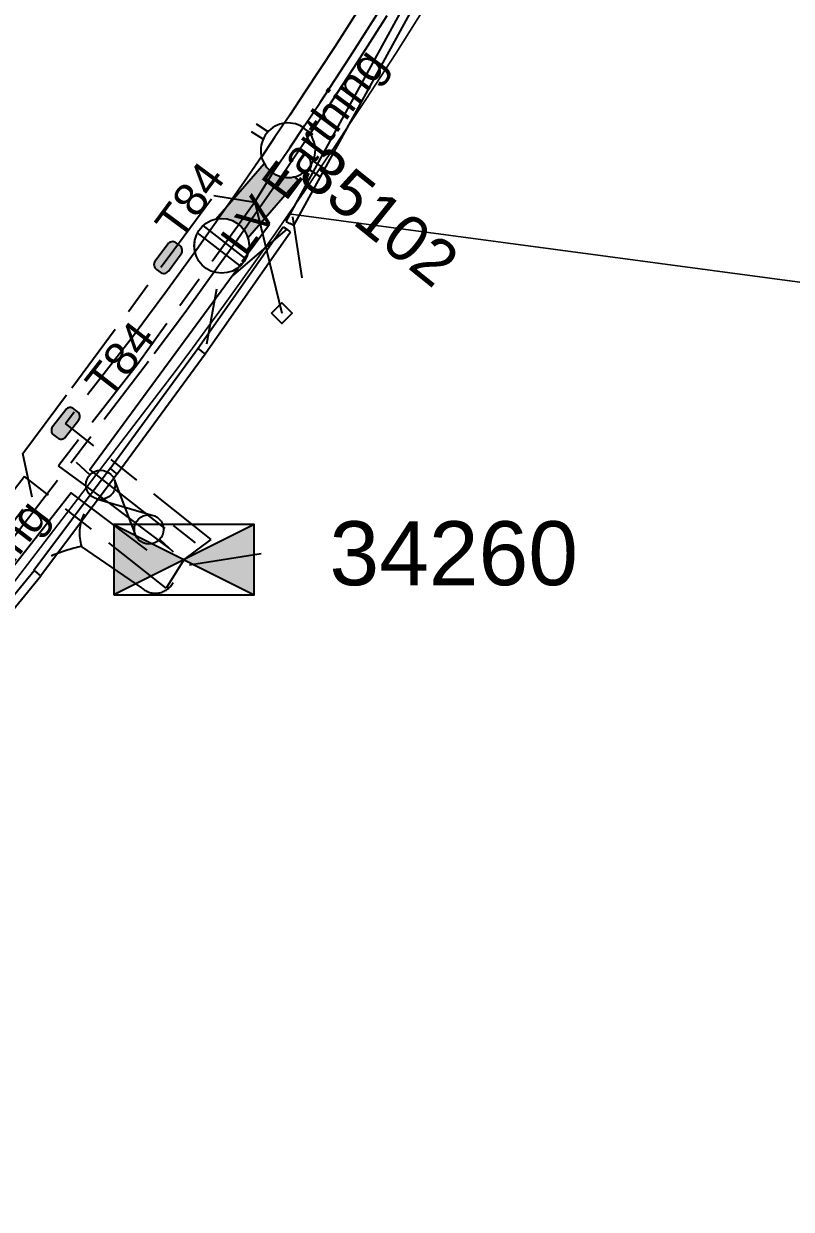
# Model space of a CAD drawing. Header units: metres. Extents: x 302931 to 308644, y 6253878 to 6257414.
# Drawn here: x 307229.8 to 307271.8, y 6254890.5 to 6254955.3 of the extents above; entities that cross this region are included whole.
import ezdxf
from ezdxf.enums import TextEntityAlignment as Align

# ---------------------------------------------------------------- set-up
doc = ezdxf.new("R2010")
doc.units = ezdxf.units.M
doc.linetypes.add('Cable Exist UG', pattern=[8.2, 4, -1.2, 1.8, -1.2])
doc.layers.get('0').update_dxf_attribs({"color": 6})
doc.layers.add('Cadastre Land Parcels_SP_EXT', color=9, linetype='Continuous', lineweight=5)
doc.layers.add('Cadastre Roads_SP_EXT', color=9, linetype='Continuous', lineweight=5)
for name, color, linetype in [('Duct_SP_EXT', 7, 'Continuous'), ('Equip_HV_EXT', 7, 'Continuous'), ('Equip_LV_EXT', 7, 'Continuous'), ('Mains_HV_EXT', 7, 'Continuous'), ('Mains_LV_EXT', 7, 'Continuous'), ('Mains_SL_EXT', 7, 'Continuous'), ('Services_SP_EXT', 7, 'Continuous'), ('Sub_SP_EXT', 7, 'Continuous'), ('SupportsUG_SP_LV_EXT', 7, 'Continuous'), ('Trench_SP_EXT', 7, 'Continuous')]:
    doc.layers.add(name, color=color, linetype=linetype)
doc.styles.add('iecARIAL', font='arial.ttf', dxfattribs={"height": 2})
doc.styles.get("Standard").update_dxf_attribs({"font": 'arial.ttf'})
doc.linetypes.add('Cable E UG', pattern='A,6,-0.5,["E",Standard,S=1.7,R=0,X=0.5,Y=-1],-2.9', length=9.4)

# ---------------------------------------------------------------- blocks, each defined once
blk = doc.blocks.new('SUB_PADMOUNT_EXT')
for points in [[(0, 0), (-3.84, 1.92), (-3.84, -1.92)], [(0, 0), (3.84, 1.92), (3.84, -1.92)]]:
    blk.add_hatch(color=256).paths.add_polyline_path(points)
for p, q in [((3.84, 1.92), (-3.84, -1.92)), ((-3.84, 1.92), (3.84, -1.92))]:
    blk.add_line(p, q)
blk.add_lwpolyline([(-3.84, -1.92), (3.84, -1.92), (3.84, 1.92), (-3.84, 1.92)], close=True)
for tag, height, flags, p in [('ASSET_NUM', 3.5, 8, (2, 2)), ('STREET_CODE', 0.2, 9, (1.5, 0)), ('OPERATING_VOLTAGE', 0.2, 9, (1.5, -0.6)), ('CONSTRUCTED_VOLTAGE', 0.2, 9, (1.5, -0.2)), ('NO_PHASES', 0.2, 9, (1.5, -0.4)), ('ORIENTATION', 0.2, 9, (1.5, -0.8)), ('OWNED_BY', 0.2, 9, (1.5, -1)), ('OPERATED_BY', 0.2, 9, (1.5, -1.2)), ('SECONDARY_VOLTAGE', 0.2, 9, (1.5, -1.6)), ('STATE', 0.2, 9, (1.5, -1.8)), ('MAINTAINED_BY', 0.2, 9, (1.5, -1.4)), ('PARENT', 0.2, 9, (1.5, -2)), ('SUBSTATION_TYPE', 0.2, 9, (1.5, -2.2)), ('USAGE', 0.2, 9, (1.5, -2.4)), ('LEGEND', 0.2, 9, (1.5, -2.6)), ('STREETNAME', 0.2, 9, (1.5, -3)), ('SUBURB', 0.2, 9, (1.5, -3.2)), ('LOCATION', 0.2, 9, (1.5, -2.8)), ('Z', 0.2, 1, (1.5, -3.6)), ('NOTES', 0.2, 9, (1.5, -3.4))]:
    blk.add_attdef(tag, text='', height=height, dxfattribs=dict(flags=flags)).set_placement(p, align=Align.MIDDLE_LEFT)
blk = doc.blocks.new('PILLAR_EXT')
blk.add_hatch(color=256).paths.add_polyline_path([(-2.475, 0.99), (-2.475, -0.99), (2.475, -0.99), (2.475, 0.99)])
blk.add_lwpolyline([(-2.475, -0.99), (2.475, -0.99), (2.475, 0.99), (-2.475, 0.99)], close=True)
at = {"style": 'iecARIAL', "flags": 8}
blk.add_attdef('ASSET_NUM', (1.5, 3.5), '', height=2.5, dxfattribs=at)
for tag, p, flags in [('OWNED_BY', (0, -0.2), 9), ('STATE', (0, -0.4), 9), ('SUPPORT_TYPE', (0, -0.6), 9), ('USAGE', (0, -0.8), 9), ('LEGEND', (0, -1), 9), ('LOCATION', (0, -1.2), 9), ('NOTES', (0, -1.4), 9), ('STREETNAME', (0, -1.8), 9), ('SUBURB', (0, -2), 1), ('PARENT', (0, -1.6), 9)]:
    blk.add_attdef(tag, p, '', height=0.2, dxfattribs=dict(flags=flags))
blk = doc.blocks.new('CCP_EXT')
at = {"flags": 9}
for tag, p in [('OWNED_BY', (0, -1)), ('USAGE', (0, -1.2)), ('STATE', (0, -1.8)), ('LEGEND', (0, -1.4)), ('LIFE_SUPPORT', (0, -1.6)), ('NOTES', (0, -2))]:
    blk.add_attdef(tag, text='', height=0.2, dxfattribs=at).set_placement(p, align=Align.MIDDLE_LEFT)
blk.add_wipeout([(0, 0.566), (0.566, 0), (0, -0.566), (-0.566, 0)])
blk.add_lwpolyline([(-0.566, 0), (0, 0.566), (0.566, 0), (0, -0.566), (-0.566, 0)])
at = {"flags": 1}
blk.add_attdef('Z', (0, 0), '', height=0.2, dxfattribs=at)
at = {"flags": 9}
for tag, p in [('CCP_TYPE', (0, 0)), ('OPERATING_VOLTAGE', (0, -0.6)), ('CONSTRUCTED_VOLTAGE', (0, -0.2)), ('NO_PHASES', (0, -0.4)), ('ORIENTATION', (0, -0.8))]:
    blk.add_attdef(tag, text='', height=0.2, dxfattribs=at).set_placement(p, align=Align.MIDDLE_LEFT)
blk = doc.blocks.new('HV_STJ_EXT')
h = blk.add_hatch(color=256)
edge = h.paths.add_edge_path()
edge.add_ellipse((-0.586, 0.131), major_axis=(0.226, 0.226), ratio=1, start_angle=44.99996, end_angle=135)
edge.add_line((-0.906, 0.131), (-0.906, -0.131))
edge.add_ellipse((-0.586, -0.131), major_axis=(0.226, 0.226), ratio=1, start_angle=134.99996, end_angle=225)
edge.add_line((-0.586, -0.451), (0.586, -0.451))
edge.add_ellipse((0.586, -0.131), major_axis=(-0.226, 0.226), ratio=1, start_angle=134.99996, end_angle=225)
edge.add_line((0.906, -0.131), (0.906, 0.131))
edge.add_ellipse((0.586, 0.131), major_axis=(-0.226, 0.226), ratio=1, start_angle=224.99996, end_angle=315)
edge.add_line((0.586, 0.451), (-0.586, 0.451))
blk.add_lwpolyline([(-0.906, 0.131), (-0.906, -0.131, 0.414214), (-0.586, -0.451), (0.586, -0.451, 0.414214), (0.906, -0.131), (0.906, 0.131, 0.414214), (0.586, 0.451), (-0.586, 0.451, 0.414214)], format="xyb", close=True)
for tag, flags, p in [('ORIENTATION', 9, (1.5, 0)), ('USAGE', 9, (1.5, -0.2)), ('LEGEND', 9, (1.5, -0.4)), ('NOTES', 9, (1.5, -0.6)), ('Z', 1, (1.5, -0.8))]:
    blk.add_attdef(tag, text='', height=0.2, dxfattribs=dict(flags=flags)).set_placement(p, align=Align.MIDDLE_LEFT)
blk = doc.blocks.new('LV_STJ_EXT')
h = blk.add_hatch(color=256)
edge = h.paths.add_edge_path()
edge.add_ellipse((-0.586, 0.131), major_axis=(0.226, 0.226), ratio=1, start_angle=44.99996, end_angle=135)
edge.add_line((-0.906, 0.131), (-0.906, -0.131))
edge.add_ellipse((-0.586, -0.131), major_axis=(0.226, 0.226), ratio=1, start_angle=134.99996, end_angle=225)
edge.add_line((-0.586, -0.451), (0.586, -0.451))
edge.add_ellipse((0.586, -0.131), major_axis=(-0.226, 0.226), ratio=1, start_angle=134.99996, end_angle=225)
edge.add_line((0.906, -0.131), (0.906, 0.131))
edge.add_ellipse((0.586, 0.131), major_axis=(-0.226, 0.226), ratio=1, start_angle=224.99996, end_angle=315)
edge.add_line((0.586, 0.451), (-0.586, 0.451))
blk.add_lwpolyline([(-0.906, 0.131), (-0.906, -0.131, 0.414214), (-0.586, -0.451), (0.586, -0.451, 0.414214), (0.906, -0.131), (0.906, 0.131, 0.414214), (0.586, 0.451), (-0.586, 0.451, 0.414214)], format="xyb", close=True)
at = {"flags": 1}
blk.add_attdef('Z', (0, 0), '', height=0.2, dxfattribs=at)
at = {"flags": 9}
for tag, p in [('ORIENTATION', (0, 0)), ('USAGE', (0, -0.2)), ('LEGEND', (0, -0.4)), ('NOTES', (0, -0.6))]:
    blk.add_attdef(tag, text='', height=0.2, dxfattribs=at).set_placement(p, align=Align.MIDDLE_LEFT)
blk = doc.blocks.new('LV_UG_LINKS_CLOSED_EXT')
blk.add_wipeout([(-1.056, 1.057), (-1.18, 0.916), (-1.286, 0.761), (-1.371, 0.594), (-1.435, 0.417), (-1.476, 0.234), (-1.493, 0.047), (-1.487, -0.14), (-1.458, -0.326), (-1.406, -0.506), (-1.331, -0.678), (-1.236, -0.839), (-1.121, -0.988), (-0.988, -1.12), (-0.84, -1.235), (-0.679, -1.331), (-0.506, -1.406), (-0.326, -1.458), (-0.141, -1.487), (0.047, -1.493), (0.233, -1.476), (0.416, -1.435), (0.593, -1.371), (0.76, -1.286), (0.915, -1.181), (1.056, -1.057), (1.18, -0.916), (1.286, -0.761), (1.371, -0.594), (1.435, -0.417), (1.476, -0.234), (1.493, -0.047), (1.487, 0.14), (1.458, 0.326), (1.406, 0.506), (1.331, 0.678), (1.236, 0.839), (1.121, 0.988), (0.988, 1.12), (0.84, 1.235), (0.679, 1.331), (0.506, 1.406), (0.326, 1.458), (0.141, 1.487), (-0.047, 1.493), (-0.233, 1.476), (-0.416, 1.435), (-0.593, 1.371), (-0.76, 1.286), (-0.915, 1.181)])
for p, q in [((-0.25, -1.479), (-0.25, 1.479)), ((0.25, -1.479), (0.25, 1.479))]:
    blk.add_line(p, q)
blk.add_circle((0, 0), 1.5)
at = {"flags": 9}
for tag, p in [('ACTUAL_STATUS', (0, 0)), ('OPERATING_VOLTAGE', (0, -0.6)), ('CONSTRUCTED_VOLTAGE', (0, -0.2)), ('NO_PHASES', (0, -0.4)), ('ORIENTATION', (0, -0.8)), ('STATE', (0, -1)), ('SWITCH_TYPE', (0, -1.2)), ('USAGE', (0, -1.4)), ('NOTES', (0, -1.6))]:
    blk.add_attdef(tag, text='', height=0.2, dxfattribs=at).set_placement(p, align=Align.MIDDLE_LEFT)
at = {"flags": 1}
blk.add_attdef('Z', (0, 0), '', height=0.2, dxfattribs=at)
blk = doc.blocks.new('LV_UG_LINKS_OPEN_EXT')
for p, q in [((-0.249, 1.473), (-0.249, 2.22)), ((0.249, 1.473), (0.249, 2.22)), ((-0.249, -1.473), (-0.249, -2.22)), ((0.249, -1.473), (0.249, -2.22))]:
    blk.add_line(p, q)
at = {"flags": 9}
for tag, p in [('ACTUAL_STATUS', (0, 0)), ('OPERATING_VOLTAGE', (0, -0.6)), ('CONSTRUCTED_VOLTAGE', (0, -0.2)), ('NO_PHASES', (0, -0.4)), ('ORIENTATION', (0, -0.8)), ('STATE', (0, -1)), ('SWITCH_TYPE', (0, -1.2)), ('USAGE', (0, -1.4)), ('NOTES', (0, -1.6))]:
    blk.add_attdef(tag, text='', height=0.2, dxfattribs=at).set_placement(p, align=Align.MIDDLE_LEFT)
at = {"flags": 1}
blk.add_attdef('Z', (0, 0), '', height=0.2, dxfattribs=at)
blk.add_wipeout([(-0.249, 1.473), (-0.432, 1.43), (-0.608, 1.365), (-0.774, 1.278), (-0.928, 1.171), (-1.067, 1.045), (-1.19, 0.903), (-1.294, 0.747), (-1.377, 0.579), (-1.439, 0.402), (-1.478, 0.218), (-1.494, 0.031), (-1.486, -0.156), (-1.455, -0.341), (-1.4, -0.521), (-1.324, -0.692), (-1.227, -0.853), (-1.11, -1), (-0.976, -1.131), (-0.827, -1.244), (-0.664, -1.338), (-0.491, -1.411), (-0.311, -1.461), (-0.125, -1.489), (0.062, -1.493), (0.249, -1.473), (0.432, -1.43), (0.608, -1.365), (0.774, -1.278), (0.928, -1.171), (1.067, -1.045), (1.19, -0.903), (1.294, -0.747), (1.377, -0.579), (1.439, -0.402), (1.478, -0.218), (1.494, -0.031), (1.486, 0.156), (1.455, 0.341), (1.4, 0.521), (1.324, 0.692), (1.227, 0.853), (1.11, 1), (0.976, 1.131), (0.827, 1.244), (0.664, 1.338), (0.491, 1.411), (0.311, 1.461), (0.125, 1.489), (-0.062, 1.493)])
blk.add_lwpolyline([(0, -1.494, 1), (0, 1.494, 1)], format="xyb", close=True)
blk = doc.blocks.new('LV_UG_DFUSE_CLOSED_EXT')
for points in [[(5.04, 0.726), (2.156, -0.717)], [(5.049, -0.707), (2.156, 0.717)], [(1, 0), (0, 0)], [(6.2, 0.013), (7.2, 0.013)]]:
    blk.add_lwpolyline(points)
for centre in [(1.8, 0), (5.4, 0.011)]:
    blk.add_circle(centre, 0.8)
at = {"flags": 9}
for tag, p in [('ACTUAL_STATUS', (0, 0)), ('OPERATING_VOLTAGE', (0, -0.6)), ('CONSTRUCTED_VOLTAGE', (0, -0.2)), ('NO_PHASES', (0, -0.4)), ('ORIENTATION', (0, -0.8)), ('STATE', (0, -1)), ('SWITCH_TYPE', (0, -1.2)), ('USAGE', (0, -1.4)), ('NOTES', (0, -1.6))]:
    blk.add_attdef(tag, text='', height=0.2, dxfattribs=at).set_placement(p, align=Align.MIDDLE_LEFT)
at = {"flags": 1}
blk.add_attdef('Z', (0, 0), '', height=0.2, dxfattribs=at)

msp = doc.modelspace()

# ---------------------------------------------------------------- linework, layer by layer
at = {"layer": 'Cadastre Land Parcels_SP_EXT', "linetype": 'Continuous'}
for points in [[(307251.788, 6254956.245), (307250.987, 6254954.968), (307250.178, 6254953.698), (307249.363, 6254952.43), (307248.541, 6254951.168), (307247.713, 6254949.911), (307246.878, 6254948.656), (307246.038, 6254947.407), (307245.19, 6254946.163), (307244.335, 6254944.922), (307375.332, 6254927.394)], [(307375.332, 6254927.394), (307244.335, 6254944.922), (307243.473, 6254943.686), (307242.605, 6254942.455), (307241.731, 6254941.228), (307240.85, 6254940.006), (307239.964, 6254938.789), (307239.07, 6254937.575), (307238.171, 6254936.368), (307217.082, 6254908.826)]]:
    msp.add_lwpolyline(points, dxfattribs=at)
at = {"layer": 'Duct_SP_EXT'}
for p, q in [((307244.185, 6254944.506), (307244.396, 6254944.391)), ((307244.606, 6254944.276), (307244.396, 6254944.391)), ((307244.025, 6254944.216), (307244.222, 6254944.079)), ((307244.418, 6254943.941), (307244.222, 6254944.079)), ((307234.558, 6254930.982), (307239.363, 6254937.548)), ((307234.945, 6254930.699), (307239.753, 6254937.269)), ((307239.363, 6254937.548), (307239.558, 6254937.408)), ((307239.753, 6254937.269), (307239.558, 6254937.408)), ((307234.559, 6254930.984), (307230.391, 6254925.406)), ((307234.944, 6254930.697), (307230.775, 6254925.118)), ((307234.558, 6254930.982), (307234.751, 6254930.84)), ((307234.559, 6254930.984), (307234.751, 6254930.84)), ((307234.944, 6254930.697), (307234.751, 6254930.84)), ((307234.945, 6254930.699), (307234.751, 6254930.84)), ((307224.936, 6254918.756), (307230.398, 6254925.414)), ((307225.313, 6254918.458), (307230.769, 6254925.11)), ((307230.391, 6254925.406), (307230.583, 6254925.262)), ((307230.398, 6254925.414), (307230.583, 6254925.262)), ((307230.769, 6254925.11), (307230.583, 6254925.262)), ((307230.775, 6254925.118), (307230.583, 6254925.262))]:
    msp.add_line(p, q, dxfattribs=at)
at = {"layer": 'Mains_HV_EXT', "linetype": 'Cable Exist UG'}
for points in [[(307238.598, 6254926), (307240.083, 6254927.104), (307232.125, 6254933.459)], [(307238.598, 6254926), (307237.627, 6254924.452), (307229.868, 6254930.554), (307228.349, 6254928.58)]]:
    msp.add_lwpolyline(points, dxfattribs=at)
at = {"layer": 'Mains_HV_EXT', "linetype": 'Cable E UG'}
msp.add_lwpolyline([(307236.586, 6254926.528), (307232.434, 6254929.659), (307225.508, 6254920.836)], dxfattribs=at)
at = {"layer": 'Mains_LV_EXT', "linetype": 'Cable Exist UG'}
msp.add_lwpolyline([(307222.369, 6254919.071), (307230.295, 6254929.428), (307229.779, 6254931.81), (307232.464, 6254935.401), (307237.732, 6254942.528)], dxfattribs=at)
at = {"layer": 'Trench_SP_EXT', "linetype": 'Cable Exist UG'}
for points in [[(307245.06, 6254941.421), (307244.558, 6254944.752)], [(307237.999, 6254927.87), (307239.203, 6254926.922)], [(307238.896, 6254925.719), (307242.82, 6254926.341)]]:
    msp.add_lwpolyline(points, dxfattribs=at)
for points in [[(307233.129, 6254928.51, 0.201872), (307233, 6254926.727)], [(307238.005, 6254924.75, -0.49139), (307236.296, 6254924.457), (307236.296, 6254924.457), (307233, 6254926.727), (307233, 6254926.727, 0.043189), (307231.325, 6254926.201)]]:
    msp.add_lwpolyline(points, format="xyb", dxfattribs=at)

# ---------------------------------------------------------------- block references
at = {"layer": 'Equip_HV_EXT', "rotation": 52.25679916277912}
msp.add_blockref('HV_STJ_EXT', (307232.125, 6254933.459), dxfattribs=at)
at = {"layer": 'Equip_LV_EXT'}
for name, p, rotation in [('LV_STJ_EXT', (307237.732, 6254942.528), 53.52858814158009), ('LV_UG_DFUSE_CLOSED_EXT', (307238.004, 6254926.432), 137.1711667623963)]:
    msp.add_blockref(name, p, dxfattribs=dict(at, rotation=rotation))
at = {"layer": 'Sub_SP_EXT'}
ref = msp.add_blockref('SUB_PADMOUNT_EXT', (307238.598, 6254926), dxfattribs=at)
ref.add_attrib('ASSET_NUM', '34260', dxfattribs={"layer": '0', "height": 3.5}).set_placement((307246.556, 6254926.353), align=Align.MIDDLE_LEFT)
at = {"layer": 'SupportsUG_SP_LV_EXT'}
ref = msp.add_blockref('PILLAR_EXT', (307242.481, 6254945.556), dxfattribs=dict(at, rotation=229.0031274004305))
ref.add_attrib('ASSET_NUM', '135102', dxfattribs={"layer": '0', "height": 2.5, "rotation": 321.19383, "style": 'iecARIAL'}).set_placement((307243.981, 6254949.056), align=Align.MIDDLE_LEFT)

# ---------------------------------------------------------------- texts
at = {"layer": 'Mains_HV_EXT'}
msp.add_text('HV Earthing', height=1.8, rotation=52.79046, dxfattribs=at).set_placement((307223.056, 6254917.584))
at = {"layer": 'Mains_LV_EXT'}
msp.add_text('T84', height=1.8, rotation=52.10127, dxfattribs=at).set_placement((307234.498, 6254934.691))

# ---------------------------------------------------------------- next in the draw order: block references
at = {"layer": 'Services_SP_EXT'}
msp.add_blockref('CCP_EXT', (307243.949, 6254939.49), dxfattribs=at)

# ---------------------------------------------------------------- next in the draw order: linework, layer by layer
at = {"layer": 'Cadastre Roads_SP_EXT', "linetype": 'Continuous'}
msp.add_lwpolyline([(307191.196, 6254875.021), (307217.082, 6254908.826), (307238.171, 6254936.368), (307239.07, 6254937.575), (307239.964, 6254938.789), (307240.85, 6254940.006), (307241.731, 6254941.228), (307242.605, 6254942.455), (307243.473, 6254943.686), (307244.335, 6254944.922), (307245.19, 6254946.163), (307246.038, 6254947.407), (307246.878, 6254948.656), (307247.713, 6254949.911), (307248.541, 6254951.168), (307249.363, 6254952.43), (307250.178, 6254953.698), (307250.987, 6254954.968), (307251.788, 6254956.245)], dxfattribs=at)
at = {"layer": 'Trench_SP_EXT', "linetype": 'Cable Exist UG'}
msp.add_lwpolyline([(307244.222, 6254944.079), (307240.383, 6254940.79), (307239.835, 6254937.795)], dxfattribs=at)

# ---------------------------------------------------------------- next in the draw order: block references
at = {"layer": 'Equip_LV_EXT'}
for name, p, rotation in [('LV_UG_LINKS_OPEN_EXT', (307244.292, 6254948.397), 236.7251121127545), ('LV_UG_LINKS_CLOSED_EXT', (307240.66, 6254943.172), 52.06981844192563)]:
    msp.add_blockref(name, p, dxfattribs=dict(at, rotation=rotation))

# ---------------------------------------------------------------- next in the draw order: linework, layer by layer
at = {"layer": 'Duct_SP_EXT'}
for p, q in [((307244.185, 6254944.506), (307251.729, 6254958.274)), ((307244.606, 6254944.276), (307252.154, 6254958.049)), ((307239.363, 6254937.548), (307244.025, 6254944.216)), ((307239.753, 6254937.269), (307244.418, 6254943.941))]:
    msp.add_line(p, q, dxfattribs=at)
at = {"layer": 'Mains_HV_EXT', "linetype": 'Cable Exist UG'}
msp.add_lwpolyline([(307248.451, 6254956.571), (307247.651, 6254955.314), (307246.844, 6254954.06), (307246.031, 6254952.812), (307245.212, 6254951.567), (307244.385, 6254950.325), (307243.553, 6254949.089), (307242.715, 6254947.858), (307241.869, 6254946.631), (307241.016, 6254945.409), (307240.157, 6254944.19), (307239.293, 6254942.976), (307238.421, 6254941.766), (307237.543, 6254940.561), (307236.659, 6254939.361), (307235.777, 6254938.176), (307232.11, 6254933.438)], dxfattribs=at)
at = {"layer": 'Mains_HV_EXT', "linetype": 'Cable E UG'}
for points in [[(307243.268, 6254944.335), (307241.755, 6254942.3)], [(307241.745, 6254942.203), (307233.704, 6254931.268), (307233.448, 6254930.909), (307237.551, 6254927.711)]]:
    msp.add_lwpolyline(points, dxfattribs=at)
at = {"layer": 'Mains_LV_EXT', "linetype": 'Cable Exist UG'}
for points in [[(307242.481, 6254945.556), (307243.54, 6254947.293), (307244.381, 6254948.528), (307245.216, 6254949.769), (307246.046, 6254951.015), (307246.868, 6254952.264), (307247.684, 6254953.517), (307248.493, 6254954.776), (307249.296, 6254956.037)], [(307242.481, 6254945.556), (307236.032, 6254936.657), (307231.724, 6254931.134), (307234.576, 6254929.034), (307238.598, 6254926)], [(307237.732, 6254942.528), (307240.238, 6254945.919), (307242.481, 6254945.556)]]:
    msp.add_lwpolyline(points, dxfattribs=at)
at = {"layer": 'Mains_SL_EXT', "linetype": 'Cable Exist UG'}
msp.add_lwpolyline([(307217.985, 6254913.294), (307219.273, 6254914.155), (307219.273, 6254914.155), (307236.974, 6254937.272), (307237.865, 6254938.468), (307238.753, 6254939.675), (307239.636, 6254940.886), (307240.512, 6254942.102), (307241.381, 6254943.323), (307242.244, 6254944.548), (307243.102, 6254945.777), (307243.952, 6254947.011), (307244.795, 6254948.248), (307245.631, 6254949.491), (307246.463, 6254950.739), (307247.286, 6254951.99), (307248.104, 6254953.245), (307248.915, 6254954.506), (307249.719, 6254955.77)], dxfattribs=at)
at = {"layer": 'Services_SP_EXT'}
msp.add_lwpolyline([(307242.481, 6254945.556), (307243.949, 6254939.49)], dxfattribs=at)

# ---------------------------------------------------------------- next in the draw order: texts
at = {"layer": 'Mains_HV_EXT'}
msp.add_text('LV Earthing', height=1.8, rotation=53.38047, dxfattribs=at).set_placement((307241.925, 6254942.528))
at = {"layer": 'Mains_LV_EXT'}
msp.add_text('T84', height=1.8, rotation=53.52859, dxfattribs=at).set_placement((307238.358, 6254943.376))

doc.saveas('drawing.dxf')
